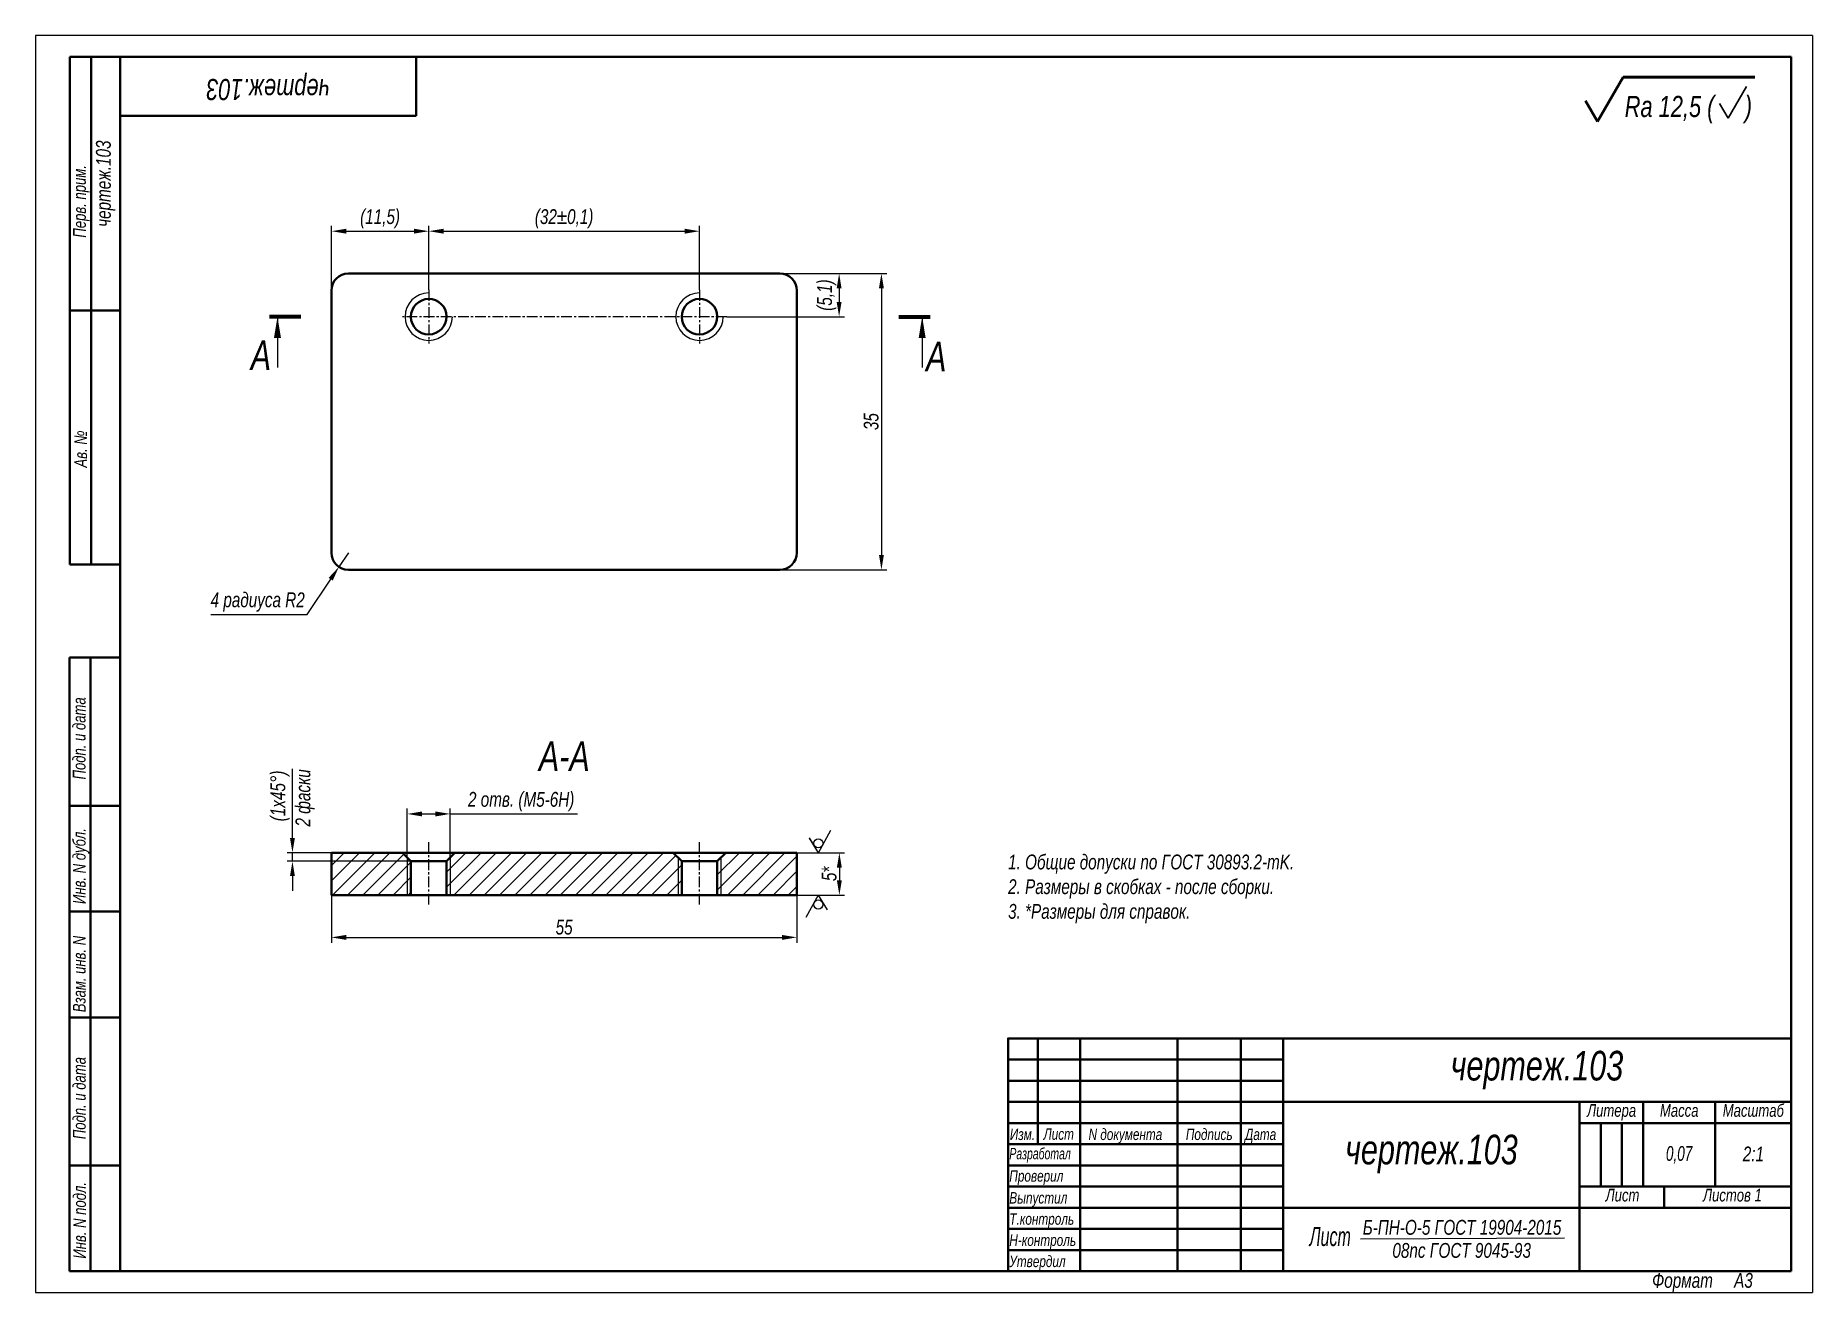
# Model space of a CAD drawing. Header units: millimetres. Extents: x 13667 to 14087, y -8847 to -8550.
import ezdxf

# ---------------------------------------------------------------- set-up
doc = ezdxf.new("R2010")
doc.units = ezdxf.units.MM
doc.linetypes.add('LT_08', pattern=[10.16, 6.35, -1.27, 1.27, -1.27])
for name, color, linetype, lineweight in [('Layer_01', 3, 'Continuous', 13), ('Layer_05', 7, 'Continuous', 40), ('Layer_08', 1, 'Continuous', 15), ('Layer_09', 6, 'Continuous', 15), ('Layer_15', 7, 'Continuous', 40), ('Layer_19', 7, 'Continuous', 50), ('Layer_20', 8, 'Continuous', 20)]:
    doc.layers.add(name, color=color, linetype=linetype, lineweight=lineweight)
doc.styles.add('Style_01', font='ARIALNI.TTF', dxfattribs={"width": 0.9, "height": 3.5})
doc.dimstyles.new('DimStyle_04', dxfattribs={"dimtxt": 3.5, "dimasz": 3.5, "dimexe": 1.25, "dimexo": 0, "dimtad": 1, "dimlfac": 0.5, "dimtxsty": 'Style_01', "dimcen": 2.5, "dimazin": 3, "dimtfac": 1, "dimtmove": 0, "dimatfit": 3})
doc.dimstyles.new('DimStyle_05', dxfattribs={"dimtxt": 3.5, "dimasz": 3.5, "dimexe": 1.25, "dimexo": 0, "dimtad": 1, "dimdec": 1, "dimlfac": 0.5, "dimtxsty": 'Style_01', "dimcen": 0, "dimazin": 3, "dimtfac": 1, "dimtdec": 1, "dimtmove": 0, "dimatfit": 3})

# ---------------------------------------------------------------- blocks, each defined once
blk = doc.blocks.new('Block_18')
at = {"layer": 'Layer_05', "linetype": 'Continuous', "lineweight": 15}
for p, q in [((0, 297.18), (0, 0.18)), ((420, 297.18), (0, 297.18)), ((420, 297.18), (420, 0.18)), ((0, 0.18), (420, 0.18))]:
    blk.add_line(p, q, dxfattribs=at)
at = {"layer": 'Layer_05', "linetype": 'Continuous'}
for p, q in [((415, 292.18), (8.12, 292.18)), ((8.12, 172.18), (8.12, 292.18)), ((13.12, 172.18), (13.12, 292.18)), ((20, 292.18), (20, 5.18)), ((90, 292.18), (90, 278.18)), ((415, 5.18), (415, 292.18)), ((20, 278.18), (90, 278.18)), ((8.12, 232.18), (20, 232.18)), ((8.12, 172.18), (20, 172.18)), ((8, 5.18), (8, 150.18)), ((8, 150.18), (20, 150.18)), ((13, 5.18), (13, 150.18)), ((8, 115.18), (20, 115.18)), ((8, 90.18), (20, 90.18)), ((8, 65.18), (20, 65.18)), ((229.88, 55.22), (294.92, 55.22)), ((229.88, 50.21), (294.92, 50.21)), ((229.88, 45.21), (294.92, 45.21)), ((369.97, 40.21), (369.97, 25.2)), ((374.97, 40.21), (374.97, 25.2)), ((8, 30.18), (20, 30.18)), ((229.88, 30.2), (294.92, 30.2)), ((229.88, 25.2), (294.92, 25.2)), ((229.88, 20.19), (294.92, 20.19)), ((229.88, 15.19), (294.92, 15.19)), ((229.88, 10.19), (294.92, 10.19)), ((8, 5.18), (20, 5.18)), ((20, 5.18), (415, 5.18)), ((415, 5.18), (230, 5.18))]:
    blk.add_line(p, q, dxfattribs=at)
for points in [[(415, 60.22), (229.88, 60.22), (229.88, 5.18)], [(236.88, 60.22), (236.88, 35.2)], [(246.89, 60.22), (246.89, 5.18)], [(269.9, 60.22), (269.9, 5.18)], [(284.91, 60.22), (284.91, 5.18)], [(294.92, 60.22), (294.92, 5.18)], [(415, 45.21), (294.92, 45.21)], [(415, 45.21), (294.92, 45.21)], [(364.97, 45.21), (364.97, 5.18)], [(379.98, 45.21), (379.98, 25.2)], [(396.99, 45.21), (396.99, 25.2)], [(396.99, 45.21), (396.99, 25.2)], [(229.88, 40.21), (294.92, 40.21)], [(364.97, 40.21), (415, 40.21)], [(229.88, 35.2), (294.92, 35.2)], [(364.97, 25.2), (415, 25.2)], [(384.98, 25.2), (384.98, 20.19)], [(294.92, 20.19), (415, 20.19)]]:
    blk.add_lwpolyline(points, dxfattribs=at)
at = {"layer": 'Layer_05', "linetype": 'Continuous', "style": 'Style_01', "width": 0.9}
for s, p in [('Перв. прим.', (11.89, 249.43)), ('Ав. №', (12.16, 195.1)), ('Подп. и дата', (11.81, 121.4)), ('Инв. N дубл.', (11.82, 91.97)), ('Взам. инв. N', (11.83, 66.4)), ('Подп. и дата', (11.85, 36.4)), ('Инв. N подл.', (11.9, 8.18))]:
    blk.add_text(s, height=3, rotation=90, dxfattribs=at).set_placement(p)
at = {"layer": 'Layer_05', "linetype": 'Continuous', "style": 'Style_01'}
for s, height, width, p in [('Литера', 3, 0.9, (366.74, 41.69)), ('Масса', 3, 0.9, (383.95, 41.69)), ('Масштаб', 3, 0.9, (398.8, 41.69)), ('Изм.', 2.7, 0.9, (230.29, 36.2)), ('Лист', 2.7, 0.9, (238.27, 36.25)), ('N документа', 2.7, 0.9, (248.89, 36.2)), ('Подпись', 2.7, 0.9, (271.9, 36.2)), ('Дата', 2.7, 0.9, (285.88, 36.2)), ('Разработал', 2.7, 0.8, (230.17, 31.64)), ('Проверил', 2.7, 0.9, (230.17, 26.36)), ('Выпустил', 2.7, 0.9, (230.17, 21.19)), ('Лист ', 3, 0.9, (371.13, 21.68)), ('Листов 1', 3, 0.9, (394.15, 21.68)), ('Т.контроль', 2.7, 0.9, (230.17, 16.19)), ('Н-контроль', 2.7, 0.9, (230.17, 11.19)), ('Утвердил', 2.7, 0.9, (230.17, 6.18))]:
    blk.add_text(s, height=height, dxfattribs=dict(at, width=width)).set_placement(p)
at = {"layer": 'Layer_05', "linetype": 'Continuous', "insert": (382.1, 4.78), "char_height": 3.5, "width": 32.9515, "attachment_point": 1, "style": 'Style_01'}
blk.add_mtext('Формат     А3', dxfattribs=at)
blk = doc.blocks.new('*D59')
at = {"layer": 'Defpoints', "color": 0, "ltscale": 0.5, "transparency": 16777216}
for p in [(13740.59, -8672.47), (13738.36, -8675.79)]:
    blk.add_point(p, dxfattribs=at)
at = {"layer": 'Layer_08', "color": 0, "lineweight": -2, "ltscale": 0.5, "transparency": 16777216}
for p, q in [((13740.59, -8672.47), (13738.36, -8675.79)), ((13730.84, -8687.02), (13736.42, -8678.7)), ((13708.11, -8687.02), (13730.84, -8687.02))]:
    blk.add_line(p, q, dxfattribs=at)
at = {"layer": 'Layer_08', "color": 0, "ltscale": 0.5, "transparency": 16777216}
blk.add_solid([(13735.93, -8678.38), (13736.9, -8679.03), (13738.36, -8675.79)], dxfattribs=at)
at = {"layer": 'Layer_08', "color": 0, "ltscale": 0.5, "transparency": 16777216, "insert": (13719.16, -8684.1), "char_height": 3.5, "attachment_point": 5, "style": 'Style_01'}
blk.add_mtext('4 радиуса R2', dxfattribs=at)
blk = doc.blocks.new('*D60')
at = {"layer": 'Defpoints', "color": 0, "ltscale": 0.5, "transparency": 16777216}
for p in [(13759.59, -8596.47), (13759.59, -8610.36), (13736.59, -8622.41)]:
    blk.add_point(p, dxfattribs=at)
at = {"layer": 'Layer_08', "color": 0, "lineweight": -2, "ltscale": 0.5, "transparency": 16777216}
for p, q in [((13736.59, -8622.41), (13736.59, -8595.22)), ((13740.09, -8596.47), (13756.09, -8596.47)), ((13759.59, -8610.36), (13759.59, -8595.22))]:
    blk.add_line(p, q, dxfattribs=at)
at = {"layer": 'Layer_08', "color": 0, "ltscale": 0.5, "transparency": 16777216}
for points in [[(13740.09, -8595.89), (13740.09, -8597.05), (13736.59, -8596.47)], [(13756.09, -8595.89), (13756.09, -8597.05), (13759.59, -8596.47)]]:
    blk.add_solid(points, dxfattribs=at)
at = {"layer": 'Layer_08', "color": 0, "ltscale": 0.5, "transparency": 16777216, "insert": (13748.09, -8593.55), "char_height": 3.5, "attachment_point": 5, "style": 'Style_01'}
blk.add_mtext('(11,5)', dxfattribs=at)
blk = doc.blocks.new('*D61')
at = {"layer": 'Defpoints', "color": 0, "ltscale": 0.5, "transparency": 16777216}
for p in [(13823.59, -8596.47), (13759.59, -8610.36), (13823.59, -8610.35)]:
    blk.add_point(p, dxfattribs=at)
at = {"layer": 'Layer_08', "color": 0, "lineweight": -2, "ltscale": 0.5, "transparency": 16777216}
for p, q in [((13759.59, -8610.36), (13759.59, -8595.22)), ((13763.09, -8596.47), (13820.09, -8596.47)), ((13823.59, -8610.35), (13823.59, -8595.22))]:
    blk.add_line(p, q, dxfattribs=at)
at = {"layer": 'Layer_08', "color": 0, "ltscale": 0.5, "transparency": 16777216}
for points in [[(13763.09, -8595.89), (13763.09, -8597.05), (13759.59, -8596.47)], [(13820.09, -8595.89), (13820.09, -8597.05), (13823.59, -8596.47)]]:
    blk.add_solid(points, dxfattribs=at)
at = {"layer": 'Layer_08', "color": 0, "ltscale": 0.5, "transparency": 16777216, "insert": (13791.59, -8593.55), "char_height": 3.5, "attachment_point": 5, "style": 'Style_01'}
blk.add_mtext('(32%%P0,1)', dxfattribs=at)
blk = doc.blocks.new('*D62')
at = {"layer": 'Defpoints', "color": 0, "ltscale": 0.5, "transparency": 16777216}
for p in [(13833.99, -8606.47), (13830.02, -8616.67), (13856.59, -8616.67)]:
    blk.add_point(p, dxfattribs=at)
at = {"layer": 'Layer_08', "color": 0, "lineweight": -2, "ltscale": 0.5, "transparency": 16777216}
for p, q in [((13833.99, -8606.47), (13857.84, -8606.47)), ((13856.59, -8609.97), (13856.59, -8613.17)), ((13830.02, -8616.67), (13857.84, -8616.67))]:
    blk.add_line(p, q, dxfattribs=at)
at = {"layer": 'Layer_08', "color": 0, "ltscale": 0.5, "transparency": 16777216}
for points in [[(13856.01, -8609.97), (13857.17, -8609.97), (13856.59, -8606.47)], [(13856.01, -8613.17), (13857.17, -8613.17), (13856.59, -8616.67)]]:
    blk.add_solid(points, dxfattribs=at)
at = {"layer": 'Layer_08', "color": 0, "ltscale": 0.5, "transparency": 16777216, "insert": (13853.67, -8611.57), "char_height": 3.5, "attachment_point": 5, "rotation": 90, "style": 'Style_01'}
blk.add_mtext('(5,1)', dxfattribs=at)
blk = doc.blocks.new('*D63')
at = {"layer": 'Defpoints', "color": 0, "ltscale": 0.5, "transparency": 16777216}
for p in [(13833.99, -8606.47), (13835.99, -8676.47), (13866.59, -8676.47)]:
    blk.add_point(p, dxfattribs=at)
at = {"layer": 'Layer_08', "color": 0, "lineweight": -2, "ltscale": 0.5, "transparency": 16777216}
for p, q in [((13833.99, -8606.47), (13867.84, -8606.47)), ((13866.59, -8609.97), (13866.59, -8672.97)), ((13835.99, -8676.47), (13867.84, -8676.47))]:
    blk.add_line(p, q, dxfattribs=at)
at = {"layer": 'Layer_08', "color": 0, "ltscale": 0.5, "transparency": 16777216}
for points in [[(13866.01, -8609.97), (13867.17, -8609.97), (13866.59, -8606.47)], [(13866.01, -8672.97), (13867.17, -8672.97), (13866.59, -8676.47)]]:
    blk.add_solid(points, dxfattribs=at)
at = {"layer": 'Layer_08', "color": 0, "ltscale": 0.5, "transparency": 16777216, "insert": (13864.18, -8641.47), "char_height": 3.5, "attachment_point": 5, "rotation": 90, "style": 'Style_01'}
blk.add_mtext('35', dxfattribs=at)
blk = doc.blocks.new('*D64')
at = {"layer": 'Defpoints', "color": 0, "ltscale": 0.5, "transparency": 16777216}
for p in [(13736.59, -8753.34), (13846.59, -8753.34), (13846.59, -8763.34)]:
    blk.add_point(p, dxfattribs=at)
at = {"layer": 'Layer_08', "color": 0, "lineweight": -2, "ltscale": 0.5, "transparency": 16777216}
for p, q in [((13736.59, -8753.34), (13736.59, -8764.59)), ((13846.59, -8753.34), (13846.59, -8764.59)), ((13740.09, -8763.34), (13843.09, -8763.34))]:
    blk.add_line(p, q, dxfattribs=at)
at = {"layer": 'Layer_08', "color": 0, "ltscale": 0.5, "transparency": 16777216}
for points in [[(13740.09, -8762.76), (13740.09, -8763.93), (13736.59, -8763.34)], [(13843.09, -8762.76), (13843.09, -8763.93), (13846.59, -8763.34)]]:
    blk.add_solid(points, dxfattribs=at)
at = {"layer": 'Layer_08', "color": 0, "ltscale": 0.5, "transparency": 16777216, "insert": (13791.59, -8760.94), "char_height": 3.5, "attachment_point": 5, "style": 'Style_01'}
blk.add_mtext('55', dxfattribs=at)
blk = doc.blocks.new('*D65')
at = {"layer": 'Defpoints', "color": 0, "ltscale": 0.5, "transparency": 16777216}
for p in [(13846.59, -8743.34), (13846.59, -8753.34), (13856.65, -8753.34)]:
    blk.add_point(p, dxfattribs=at)
at = {"layer": 'Layer_08', "color": 0, "lineweight": -2, "ltscale": 0.5, "transparency": 16777216}
for p, q in [((13846.59, -8743.34), (13857.9, -8743.34)), ((13856.65, -8746.84), (13856.65, -8749.84)), ((13846.59, -8753.34), (13857.9, -8753.34))]:
    blk.add_line(p, q, dxfattribs=at)
at = {"layer": 'Layer_08', "color": 0, "ltscale": 0.5, "transparency": 16777216}
for points in [[(13856.06, -8746.84), (13857.23, -8746.84), (13856.65, -8743.34)], [(13856.06, -8749.84), (13857.23, -8749.84), (13856.65, -8753.34)]]:
    blk.add_solid(points, dxfattribs=at)
at = {"layer": 'Layer_08', "color": 0, "ltscale": 0.5, "transparency": 16777216, "insert": (13854.24, -8748.34), "char_height": 3.5, "attachment_point": 5, "rotation": 90, "style": 'Style_01'}
blk.add_mtext('5*', dxfattribs=at)
blk = doc.blocks.new('*D66')
at = {"layer": 'Defpoints', "color": 0, "ltscale": 0.5, "transparency": 16777216}
for p in [(13764.66, -8734.17), (13754.53, -8744.48), (13764.66, -8744.48)]:
    blk.add_point(p, dxfattribs=at)
at = {"layer": 'Layer_08', "color": 0, "lineweight": -2, "ltscale": 0.5, "transparency": 16777216}
for p, q in [((13754.53, -8744.48), (13754.53, -8732.92)), ((13758.03, -8734.17), (13761.16, -8734.17)), ((13764.66, -8744.48), (13764.66, -8732.92)), ((13764.66, -8734.17), (13794.73, -8734.17))]:
    blk.add_line(p, q, dxfattribs=at)
at = {"layer": 'Layer_08', "color": 0, "ltscale": 0.5, "transparency": 16777216}
for points in [[(13758.03, -8733.59), (13758.03, -8734.76), (13754.53, -8734.17)], [(13761.16, -8733.59), (13761.16, -8734.76), (13764.66, -8734.17)]]:
    blk.add_solid(points, dxfattribs=at)
at = {"layer": 'Layer_08', "color": 0, "ltscale": 0.5, "transparency": 16777216, "insert": (13781.44, -8731.25), "char_height": 3.5, "attachment_point": 5, "style": 'Style_01'}
blk.add_mtext('2 отв. (М5-6Н)', dxfattribs=at)

msp = doc.modelspace()

# ---------------------------------------------------------------- hatches: boundary and pattern name
at = {"linetype": 'Continuous', "lineweight": 18}
h = msp.add_hatch(dxfattribs=at)
h.set_pattern_fill('ANSI31', scale=0.8, style=0)
h.paths.add_polyline_path([(13755.391, -8748.543), (13755.391, -8748.143), (13755.391, -8747.599), (13755.391, -8747.399), (13755.391, -8746.943), (13755.391, -8746.543), (13755.391, -8745.99), (13755.391, -8745.79), (13755.391, -8745.343), (13753.391, -8743.343), (13736.591, -8743.343), (13736.591, -8753.343), (13755.391, -8753.343), (13755.391, -8752.943), (13755.391, -8752.478), (13755.391, -8752.278), (13755.391, -8751.743), (13755.391, -8751.343), (13755.391, -8750.812), (13755.391, -8750.612), (13755.391, -8750.143), (13755.391, -8749.743), (13755.391, -8749.266), (13755.391, -8749.066)])
h = msp.add_hatch(dxfattribs=at)
h.set_pattern_fill('ANSI31', scale=0.8, style=0)
h.paths.add_polyline_path([(13817.391, -8743.343), (13765.791, -8743.343), (13764.298, -8744.836), (13764.113, -8745.021), (13763.791, -8745.343), (13763.791, -8745.743), (13763.791, -8746.143), (13763.791, -8746.612), (13763.791, -8746.812), (13763.791, -8747.343), (13763.791, -8747.743), (13763.791, -8748.241), (13763.791, -8748.441), (13763.791, -8748.943), (13763.791, -8749.343), (13763.791, -8750.019), (13763.791, -8750.219), (13763.791, -8750.543), (13763.791, -8750.943), (13763.791, -8751.57), (13763.791, -8751.77), (13763.791, -8752.143), (13763.791, -8752.543), (13763.791, -8752.949), (13763.791, -8753.149), (13763.791, -8753.343), (13819.391, -8753.343), (13819.391, -8752.943), (13819.391, -8752.429), (13819.391, -8752.229), (13819.391, -8751.743), (13819.391, -8751.343), (13819.391, -8750.763), (13819.391, -8750.563), (13819.391, -8750.143), (13819.391, -8749.743), (13819.391, -8749.231), (13819.391, -8749.031), (13819.391, -8748.543), (13819.391, -8748.143), (13819.391, -8747.655), (13819.391, -8747.455), (13819.391, -8746.943), (13819.391, -8746.543), (13819.391, -8746.02), (13819.391, -8745.82), (13819.391, -8745.343)])
h = msp.add_hatch(dxfattribs=at)
h.set_pattern_fill('ANSI31', scale=0.8, style=0)
h.paths.add_polyline_path([(13827.791, -8748.267), (13827.791, -8748.467), (13827.791, -8748.943), (13827.791, -8749.343), (13827.791, -8749.825), (13827.791, -8750.025), (13827.791, -8750.543), (13827.791, -8750.943), (13827.791, -8751.413), (13827.791, -8751.613), (13827.791, -8752.143), (13827.791, -8752.543), (13827.791, -8752.849), (13827.791, -8753.049), (13827.791, -8753.343), (13846.591, -8753.343), (13846.591, -8743.343), (13829.791, -8743.343), (13828.298, -8744.836), (13828.09, -8745.044), (13827.791, -8745.343), (13827.791, -8745.743), (13827.791, -8746.143), (13827.791, -8746.653), (13827.791, -8746.853), (13827.791, -8747.343), (13827.791, -8747.743)])

# ---------------------------------------------------------------- linework, layer by layer
at = {"color": 7, "linetype": 'Continuous', "lineweight": 25}
msp.add_line((13823.591, -8745.343), (13819.391, -8745.343), dxfattribs=at)
at = {"layer": 'Layer_01', "lineweight": 13, "ltscale": 0.303109}
msp.add_line((14035.848, -8570.555), (14041.91, -8560.055), dxfattribs=at)
msp.add_line((14035.848, -8570.555), (14041.91, -8560.055), dxfattribs=at)
msp.add_line((14035.848, -8570.555), (14041.91, -8560.055), dxfattribs=at)
at = {"layer": 'Layer_01', "lineweight": 30}
for q in [(14071.035, -8562.302), (14071.035, -8562.302), (14071.035, -8562.302), (14071.035, -8562.302), (14064.684, -8566.302), (14064.684, -8566.302), (14064.684, -8566.302), (14064.684, -8566.302)]:
    msp.add_line((14066.705, -8569.802), q, dxfattribs=at)
at = {"layer": 'Layer_01', "lineweight": 13, "ltscale": 0.141451}
msp.add_line((14035.848, -8570.555), (14033.019, -8565.655), dxfattribs=at)
msp.add_line((14035.848, -8570.555), (14033.019, -8565.655), dxfattribs=at)
msp.add_line((14035.848, -8570.555), (14033.019, -8565.655), dxfattribs=at)
at = {"layer": 'Layer_01'}
msp.add_line((13979.853, -8834.556), (14028.05, -8834.371), dxfattribs=at)
at = {"layer": 'Layer_08', "linetype": 'LT_08', "ltscale": 0.4}
for p, q in [((13759.588, -8610.357), (13759.588, -8622.993)), ((13823.591, -8610.353), (13823.591, -8622.989)), ((13830.018, -8616.671), (13753.426, -8616.671)), ((13759.591, -8755.565), (13759.591, -8740.551)), ((13823.591, -8755.565), (13823.591, -8740.551))]:
    msp.add_line(p, q, dxfattribs=at)
at = {"layer": 'Layer_08', "ltscale": 0.5}
for p, q in [((13727.376, -8739.843), (13727.376, -8723.484)), ((13753.391, -8743.343), (13726.126, -8743.343)), ((13727.376, -8745.343), (13727.376, -8743.343)), ((13755.391, -8745.343), (13726.126, -8745.343)), ((13727.376, -8748.843), (13727.376, -8752.343))]:
    msp.add_line(p, q, dxfattribs=at)
for points in [[(13726.792, -8739.843), (13727.959, -8739.843), (13727.376, -8743.343)], [(13726.792, -8748.843), (13727.959, -8748.843), (13727.376, -8745.343)]]:
    msp.add_solid(points, dxfattribs=at)
at = {"layer": 'Layer_09', "ltscale": 0.5}
for centre in [(13759.588, -8616.671), (13823.591, -8616.671)]:
    msp.add_arc(centre, 5.6, 90, 0, dxfattribs=at)
at = {"layer": 'Layer_15', "linetype": 'Continuous'}
for p, q in [((13740.591, -8606.471), (13842.591, -8606.471)), ((13736.591, -8672.471), (13736.591, -8610.471)), ((13846.591, -8610.471), (13846.591, -8672.471)), ((13842.591, -8676.471), (13740.591, -8676.471)), ((13736.591, -8743.343), (13736.591, -8753.343)), ((13736.591, -8743.343), (13753.391, -8743.343)), ((13753.391, -8743.343), (13755.391, -8745.343)), ((13753.391, -8743.343), (13765.791, -8743.343)), ((13763.791, -8745.343), (13765.791, -8743.343)), ((13765.791, -8743.343), (13817.391, -8743.343)), ((13817.391, -8743.343), (13819.391, -8745.343)), ((13817.391, -8743.343), (13829.791, -8743.343)), ((13827.791, -8745.343), (13829.791, -8743.343)), ((13829.791, -8743.343), (13846.591, -8743.343)), ((13846.591, -8753.343), (13846.591, -8743.343)), ((13763.791, -8745.343), (13755.391, -8745.343)), ((13755.391, -8745.343), (13755.391, -8753.343)), ((13763.791, -8745.343), (13763.791, -8753.343)), ((13819.391, -8745.343), (13827.791, -8745.343)), ((13819.391, -8745.343), (13819.391, -8753.343)), ((13827.791, -8745.343), (13827.791, -8753.343)), ((13736.591, -8753.343), (13846.591, -8753.343))]:
    msp.add_line(p, q, dxfattribs=at)
at = {"layer": 'Layer_15', "linetype": 'Continuous', "lineweight": -3}
for p, q in [((13754.525, -8744.477), (13754.525, -8753.343)), ((13764.657, -8744.477), (13764.657, -8753.343)), ((13818.525, -8744.477), (13818.525, -8753.343)), ((13828.657, -8744.477), (13828.657, -8753.343))]:
    msp.add_line(p, q, dxfattribs=at)
at = {"layer": 'Layer_15', "linetype": 'Continuous'}
for centre, radius, start, end in [((13740.591, -8610.471), 4, 90, 180), ((13842.591, -8610.471), 4, 0, 90), ((13759.588, -8616.671), 4.197, 270.84606, 180.16039), ((13823.588, -8616.671), 4.197, 270.84606, 180.16039), ((13759.591, -8616.694), 4.2, 180, 270), ((13823.591, -8616.694), 4.2, 180, 270), ((13740.591, -8672.471), 4, 180, 270), ((13842.591, -8672.471), 4, 270, 0)]:
    msp.add_arc(centre, radius, start, end, dxfattribs=at)
at = {"layer": 'Layer_19', "lineweight": 50}
for p, q in [((14035.848, -8570.555), (14041.91, -8560.055)), ((14041.91, -8560.055), (14073.052, -8560.055)), ((14035.848, -8570.555), (14033.019, -8565.655))]:
    msp.add_line(p, q, dxfattribs=at)
at = {"layer": 'Layer_20', "color": 6, "lineweight": 70}
for p, q in [((13729.376, -8616.671), (13721.937, -8616.671)), ((13870.681, -8616.671), (13878.12, -8616.671))]:
    msp.add_line(p, q, dxfattribs=at)
at = {"layer": 'Layer_20', "color": 1, "lineweight": 13, "ltscale": 0.141451}
for p, q in [((13851.729, -8743.343), (13849.597, -8739.843)), ((13851.729, -8743.343), (13849.626, -8739.892)), ((13851.729, -8743.343), (13849.626, -8739.892)), ((13851.729, -8743.343), (13849.626, -8739.892)), ((13851.63, -8753.343), (13853.732, -8756.795)), ((13851.63, -8753.343), (13853.732, -8756.795)), ((13851.63, -8753.343), (13853.732, -8756.795)), ((13851.63, -8753.343), (13853.762, -8756.843))]:
    msp.add_line(p, q, dxfattribs=at)
at = {"layer": 'Layer_20', "color": 1, "lineweight": 13, "ltscale": 0.303109}
for p, q in [((13851.729, -8743.343), (13854.636, -8738.023)), ((13851.729, -8743.343), (13854.636, -8738.023)), ((13851.729, -8743.343), (13854.636, -8738.023)), ((13851.729, -8743.343), (13854.636, -8738.023)), ((13851.63, -8753.343), (13848.723, -8758.663)), ((13851.63, -8753.343), (13848.723, -8758.663)), ((13851.63, -8753.343), (13848.723, -8758.663)), ((13851.63, -8753.343), (13848.723, -8758.663))]:
    msp.add_line(p, q, dxfattribs=at)
at = {"layer": 'Layer_20', "color": 1, "lineweight": 13}
for centre in [(13851.685, -8741.114), (13851.685, -8741.114), (13851.685, -8741.114), (13851.685, -8741.114), (13851.674, -8755.572), (13851.674, -8755.572), (13851.674, -8755.572), (13851.674, -8755.572)]:
    msp.add_circle(centre, 1.098, dxfattribs=at)

# ---------------------------------------------------------------- block references
at = {"layer": 'Layer_05'}
msp.add_blockref('Block_18', (13666.653, -8847.423), dxfattribs=at)

# ---------------------------------------------------------------- texts
at = {"layer": 'Layer_01', "style": 'Style_01'}
for s, height, width, p in [('Rа 12,5 (     )', 5, 0.9, (14042.282, -8569.495)), ('2:1', 3.5, 0.9, (14070.186, -8816.259)), ('Лист', 4.5, 0.735, (13967.79, -8836.266))]:
    msp.add_text(s, height=height, dxfattribs=dict(at, width=width)).set_placement(p)
at = {"layer": 'Layer_01', "color": 5, "style": 'Style_01', "width": 0.9}
for s, p in [('А', (13717.513, -8629.293)), ('А', (13877.126, -8629.589)), ('А-А', (13785.612, -8724.042))]:
    msp.add_text(s, height=7, dxfattribs=at).set_placement(p)
at = {"layer": 'Layer_01', "attachment_point": 5, "style": 'Style_01'}
for insert, char_height, width, rotation in [((13721.653, -8562.242), 5, 70, 180), ((13683.215, -8585.242), 3.5, 60, 90)]:
    msp.add_mtext('чертеж.103', dxfattribs=dict(at, insert=insert, char_height=char_height, width=width, rotation=rotation))
at = {"layer": 'Layer_01', "insert": (13896.53, -8759.996), "char_height": 3.5, "attachment_point": 7, "style": 'Style_01'}
msp.add_mtext_dynamic_manual_height_columns('1. Общие допуски по ГОСТ 30893.2-mK.\\P2. Размеры в скобках - после сборки.\\P3. *Размеры для справок.', width=195.13822, gutter_width=17.5, heights=[-16.317], dxfattribs=at)
at = {"layer": 'Layer_01', "style": 'Style_01'}
for s, insert, char_height, width, attachment_point in [('чертеж.103', (14021.532, -8794.71), 7, 119.91898, 5), ('чертеж.103', (13996.596, -8814.525), 7, 70.04667, 5), ('{\\W0.8;0,07}', (14055.135, -8814.723), 3.5, 17.01133, 5), ('Б-ПН-О-5 ГОСТ 19904-2015 ', (13980.366, -8830.105), 3.5, 80.46037, 1), ('08пс ГОСТ 9045-93', (13987.37, -8835.56), 3.5, 80.46037, 1)]:
    msp.add_mtext(s, dxfattribs=dict(at, insert=insert, char_height=char_height, width=width, attachment_point=attachment_point))
at = {"layer": 'Layer_08', "ltscale": 0.5, "char_height": 3.5, "attachment_point": 5, "rotation": 90, "style": 'Style_01'}
for s, insert in [('(1х45%%D)', (13724.456, -8729.913)), ('2 фаски', (13730.376, -8730.379))]:
    msp.add_mtext(s, dxfattribs=dict(at, insert=insert))

# ---------------------------------------------------------------- dimensions: what is measured, and where the dimension line sits
at = {"layer": 'Layer_08', "ltscale": 0.5}
for base, p1, p2, text, dimstyle, picture, middle in [((13759.588, -8596.471), (13736.591, -8622.406), (13759.588, -8610.357), '(<>)', 'DimStyle_04', '*D60', (13748.09, -8593.552)), ((13823.591, -8596.471), (13759.588, -8610.357), (13823.591, -8610.353), '(<>%%P0,1)', 'DimStyle_04', '*D61', (13791.59, -8593.552)), ((13764.657, -8734.172), (13754.525, -8744.477), (13764.657, -8744.477), '2 отв. (М5-6Н)', 'DimStyle_05', '*D66', (13781.441, -8731.252))]:
    dim = msp.add_linear_dim(base=base, p1=p1, p2=p2, text=text, dimstyle=dimstyle, dxfattribs=at)
    dim.commit()
    dim.dimension.update_dxf_attribs({"geometry": picture, "text_midpoint": middle})
for base, p1, p2, text, picture, middle in [((13856.591, -8616.671), (13833.994, -8606.471), (13830.018, -8616.671), '(<>)', '*D62', (13853.672, -8611.571)), ((13856.645, -8753.343), (13846.591, -8743.343), (13846.591, -8753.343), '<>*', '*D65', (13854.24, -8748.343))]:
    dim = msp.add_linear_dim(base=base, p1=p1, p2=p2, angle=90, text=text, dimstyle='DimStyle_04', dxfattribs=at)
    dim.commit()
    dim.dimension.update_dxf_attribs({"geometry": picture, "text_midpoint": middle})
dim = msp.add_linear_dim(base=(13866.591, -8676.471), p1=(13833.994, -8606.471), p2=(13835.987, -8676.471), angle=90, dimstyle='DimStyle_04', dxfattribs=at)
dim.commit()
dim.dimension.update_dxf_attribs({"geometry": '*D63', "text_midpoint": (13864.179, -8641.471)})
dim = msp.add_radius_dim(center=(13740.591, -8672.471), mpoint=(13738.365, -8675.794), text='4 радиуса <>', dimstyle='DimStyle_04', dxfattribs=at)
dim.commit()
dim.dimension.update_dxf_attribs({"geometry": '*D59', "text_midpoint": (13719.161, -8687.022), "dimtype": 164})
dim = msp.add_linear_dim(base=(13846.591, -8763.343), p1=(13736.591, -8753.343), p2=(13846.591, -8753.343), dimstyle='DimStyle_04', dxfattribs=at)
dim.commit()
dim.dimension.update_dxf_attribs({"geometry": '*D64', "text_midpoint": (13791.591, -8760.938)})

# ---------------------------------------------------------------- leaders
at = {"layer": 'Layer_20'}
for points in [[(13723.837, -8616.671), (13723.837, -8628.671)], [(13876.22, -8616.671), (13876.22, -8628.671)]]:
    msp.add_leader(points, dimstyle='DimStyle_05', override={"dimasz": 5, "dimclrd": 6}, dxfattribs=at)

doc.saveas('drawing.dxf')
